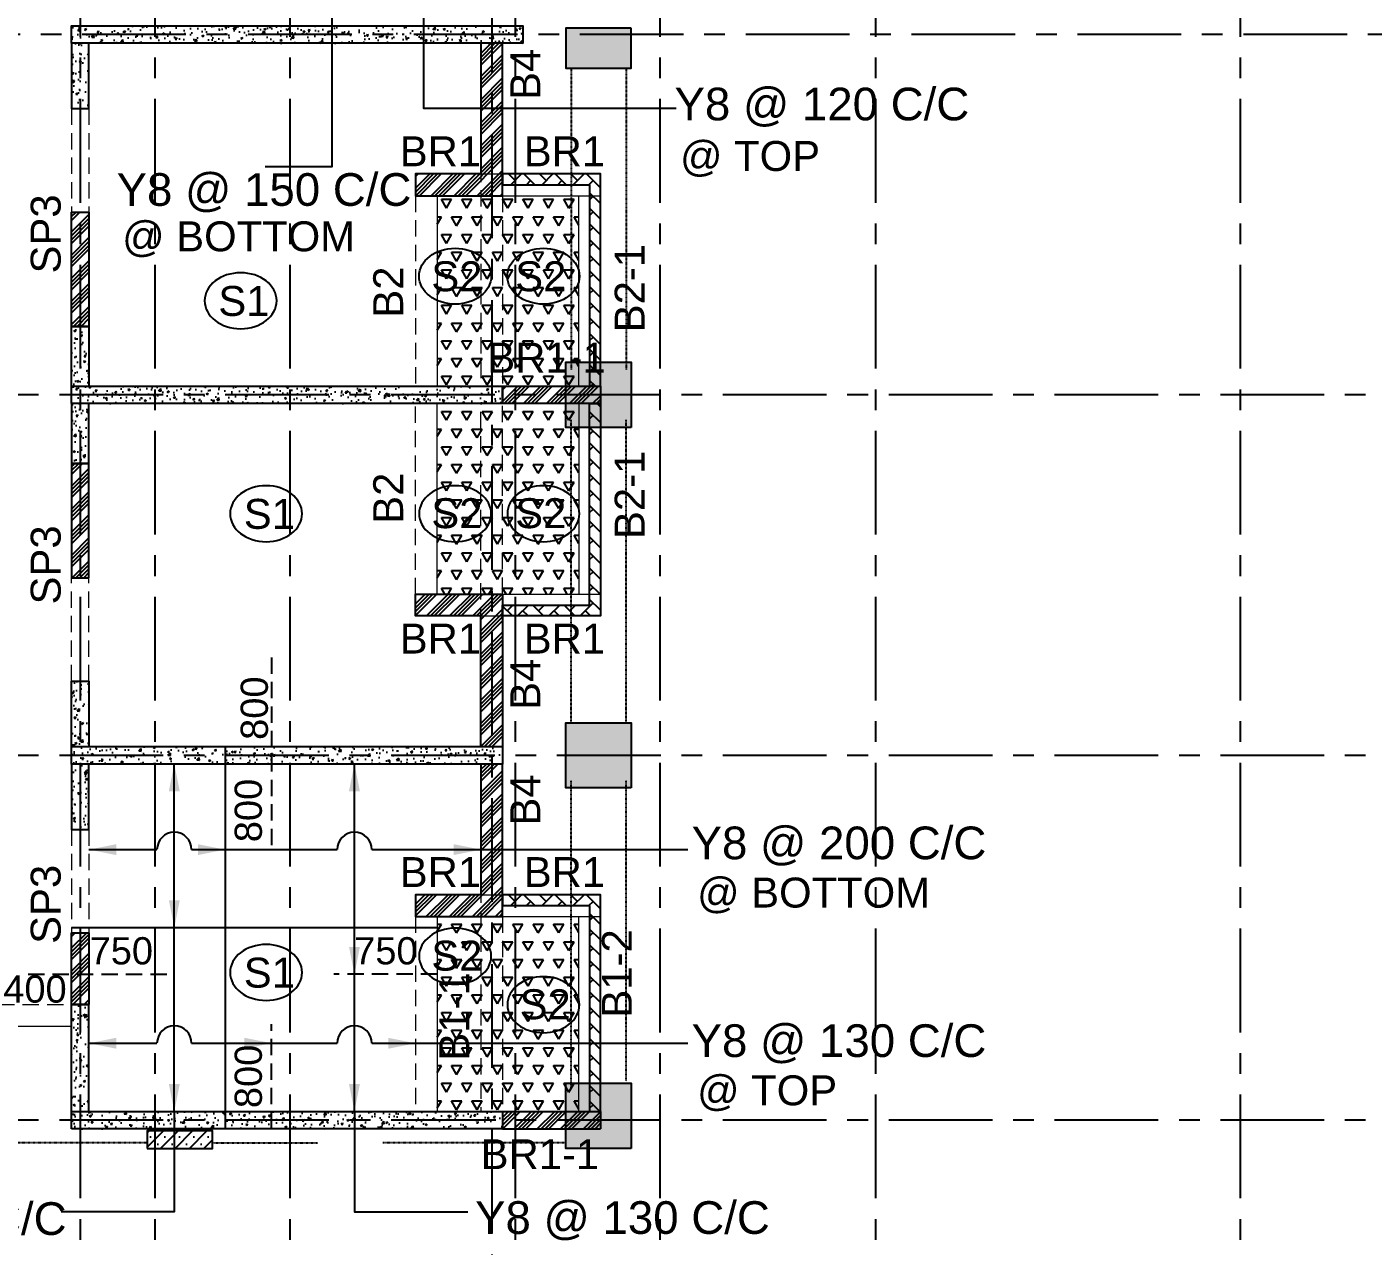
# Model space of a CAD drawing. Header units: inches. Extents: x -1898 to 127651, y -195120 to -109120.
# Drawn here: x 10957 to 23325, y -177011 to -165813 of the extents above; entities that cross this region are included whole.
import ezdxf

# ---------------------------------------------------------------- set-up
doc = ezdxf.new("R2010")
doc.units = ezdxf.units.IN
doc.header["$MEASUREMENT"] = 0
for name, pattern in [('CENTER', [50.8, 31.75, -6.35, 6.35, -6.35]), ('DASHED2', [9.525, 6.35, -3.175]), ('Hidden', [3, 2, -1])]:
    doc.linetypes.add(name, pattern=pattern)
for name, color, linetype in [('160 R.C. WALL HAT', 8, 'Continuous'), ('160 R.C.WALL', 6, 'Continuous'), ('2', 5, 'Continuous'), ('5', 2, 'Continuous'), ('AR-Column', 40, 'Continuous'), ('AR-Hidden', 251, 'DASHED2'), ('BAL. PARAPET WALL', 4, 'Continuous'), ('BEAM TEXT', 4, 'Continuous'), ('DIM', 251, 'Continuous'), ('GRID', 8, 'CENTER'), ('NON S.WALL HATCH', 8, 'Continuous'), ('NON STRUC R.C.WALL', 6, 'Continuous'), ('NON.STRUC.R.C.WALLS', 1, 'Continuous'), ('PARAPET WALL', 4, 'Continuous'), ('SLAB ARROW', 5, 'Continuous'), ('SLAB DIS', 32, 'Continuous'), ('SPANRAL BEAM', 3, 'Continuous'), ('SUNKEN', 8, 'Continuous')]:
    doc.layers.add(name, color=color, linetype=linetype)
for name, color, linetype, lineweight in [('BEAMS', 3, 'Continuous', 0), ('SLAB CIR', 1, 'Continuous', 25), ('SLAB REIN', 31, 'Continuous', 0), ('SLAB TXT', 3, 'Continuous', 0)]:
    doc.layers.add(name, color=color, linetype=linetype, lineweight=lineweight)
doc.styles.add('T200', font='sanss___.ttf', dxfattribs={"height": 275})
doc.styles.add('T300', font='sanss___.ttf', dxfattribs={"height": 350})
pattern_1 = [(45, (2346260.05, -275504.5), (-106.066017, 106.066017), []), (45, (2346295.4, -275504.5), (-106.066017, 106.066017), []), (45, (2346330.76, -275504.5), (-106.066017, 106.066017), []), (45, (2346366.12, -275504.5), (-106.066017, 106.066017), [])]
pattern_2 = [(45, (-2120350.89, 327407.85), (1e-14, 143.684098), [304.8, -101.6]), (135, (-2120279.05, 327479.7), (1e-14, 143.684098), [304.8, -101.6])]
pattern_3 = [(60, (2301842.9, -380682.11), (-93.75, 162.379763), [93.75, -93.75]), (120, (2301842.9, -380682.11), (-187.5, 1e-07), [93.75, -93.75]), (0, (2301796.02, -380600.92), (93.75, 162.379763), [93.75, -93.75])]
pattern_4 = [(50, (2184721.52, 77472.34), (179.315046, -15.688034), [18.75, -206.25]), (355, (2184721.52, 77472.34), (-34.687833, 188.048033), [15, -165]), (100.4514445, (2184736.47, 77471.03), (144.627212, 172.359998), [15.935048, -175.285528]), (46.1842, (2184721.52, 77522.34), (266.810333, -41.37982), [28.125, -309.375]), (96.635635, (2184743.76, 77518.9), (233.665486, 243.52965), [23.902586, -262.92844]), (351.184164, (2184721.52, 77522.34), (233.665486, 243.52965), [22.5, -247.5]), (21, (2184746.52, 77509.84), (149.226763, -100.654723), [18.75, -206.25]), (326, (2184746.52, 77509.84), (60.828833, 181.287511), [15, -165]), (71.451445, (2184758.96, 77501.45), (210.055594, 80.632788), [15.935047, -175.285528]), (37.5, (2184721.524, 77472.34), (3.0399638, 83.2234635), [0, -163, 0, -167.5, 0, -165.625]), (7.5, (2184721.52, 77472.34), (65.7673844, 98.602928), [0, -95.5, 0, -159.25, 0, -63.125]), (327.5, (2184665.774, 77472.34), (133.455609, -5.638718), [0, -62.5, 0, -195, 0, -258.75]), (317.5, (2184640.77, 77472.34), (145.7965423, 25.0262456), [0, -81.25, 0, -129.5, 0, -183.75])]

# ---------------------------------------------------------------- blocks, each defined once
blk = doc.blocks.new('A$C02A55DAE')
at = {"layer": 'NON S.WALL HATCH'}
h = blk.add_hatch(dxfattribs=at)
h.set_pattern_fill('SACNCR', color=256, scale=1000)
h.set_pattern_definition([(45, (-131825.64, 75915.45), (-66.29126, 66.29126), []), (45, (-131759.35, 75915.45), (-66.29126, 66.29126), [0, -93.75])])
h.paths.add_polyline_path([(11346, -21790), (10746, -21790), (10746, -21190), (11346, -21190)])
h.paths.add_polyline_path([(11346, -18480), (10746, -18480), (10746, -17880), (11346, -17880)])
h.paths.add_polyline_path([(11346, -15170), (10746, -15170), (10746, -14570), (11346, -14570)])
h.paths.add_polyline_path([(11346, -11500), (10746, -11500), (10746, -11870), (11346, -11870)])
h = blk.add_hatch(dxfattribs=at)
h.set_pattern_fill('SACNCR', color=256, scale=1000)
h.set_pattern_definition([(45, (-131825.64, 74440.45), (-66.29126, 66.29126), []), (45, (-131759.35, 74440.45), (-66.29126, 66.29126), [0, -93.75])])
h.paths.add_polyline_path([(3064, -21790), (3664, -21790), (3664, -21630), (3064, -21630)])
h.paths.add_polyline_path([(6901, -21790), (7501, -21790), (7501, -21630), (6901, -21630)])
at = {"layer": 'AR-Column', "color": 4, "elevation": -29}
for points in [[(11346, -11500), (10746, -11500), (10746, -11870), (11346, -11870)], [(11346, -15170), (10746, -15170), (10746, -14570), (11346, -14570)], [(11346, -18480), (10746, -18480), (10746, -17880), (11346, -17880)], [(11346, -21790), (10746, -21790), (10746, -21190), (11346, -21190)], [(6901, -21790), (7501, -21790), (7501, -21630), (6901, -21630)]]:
    blk.add_lwpolyline(points, close=True, dxfattribs=at)
at = {"layer": 'AR-Hidden', "ltscale": 0.009}
for p, q in [((10794, -11870, -29), (10794, -14640, -29)), ((11299, -11870, -29), (11299, -14640, -29)), ((10794, -17870, -29), (10794, -15100, -29)), ((11299, -17870, -29), (11299, -15100, -29)), ((10794, -21244, -29), (10794, -18410, -29)), ((11299, -21174, -29), (11299, -18410, -29)), ((6901, -21740, -29), (3664, -21740, -29)), ((7501, -21740, -29), (8466, -21740, -29)), ((10746, -21740, -29), (9066, -21740, -29))]:
    blk.add_line(p, q, dxfattribs=at)

msp = doc.modelspace()

# ---------------------------------------------------------------- hatches: boundary and pattern name
at = {"layer": '160 R.C. WALL HAT'}
h = msp.add_hatch(dxfattribs=at)
h.set_pattern_fill('AR-CONC', color=256, scale=25)
h.set_pattern_definition([(50, (2196685.71, 69792.34), (179.315046, -15.688034), [18.75, -206.25]), (355, (2196685.7, 69792.34), (-34.687833, 188.048033), [15, -165]), (100.4514445, (2196700.65, 69791.03), (144.627212, 172.359998), [15.935048, -175.285528]), (46.1842, (2196685.7, 69842.34), (266.810333, -41.37982), [28.125, -309.375]), (96.635635, (2196707.94, 69838.9), (233.665486, 243.52965), [23.902586, -262.92844]), (351.184164, (2196685.7, 69842.34), (233.665486, 243.52965), [22.5, -247.5]), (21, (2196710.71, 69829.84), (149.226763, -100.654723), [18.75, -206.25]), (326, (2196710.7, 69829.84), (60.828833, 181.287511), [15, -165]), (71.451445, (2196723.14, 69821.45), (210.055594, 80.632788), [15.935047, -175.285528]), (37.5, (2196685.71, 69792.34), (3.0399638, 83.2234635), [0, -163, 0, -167.5, 0, -165.625]), (7.5, (2196685.71, 69792.34), (65.7673844, 98.602928), [0, -95.5, 0, -159.25, 0, -63.125]), (327.5, (2196629.96, 69792.34), (133.455609, -5.638718), [0, -62.5, 0, -195, 0, -258.75]), (317.5, (2196604.96, 69792.34), (145.7965423, 25.0262456), [0, -81.25, 0, -129.5, 0, -183.75])])
h.paths.add_polyline_path([(11367.4, -165963.5), (11367.4, -165803.5), (15512.4, -165803.5), (15512.4, -165963.5)])
h = msp.add_hatch(dxfattribs=at)
h.set_pattern_fill('AR-CONC', color=256, scale=25)
h.set_pattern_definition([(50, (2190496.52, 69192.34), (179.315046, -15.688034), [18.75, -206.25]), (355, (2190496.52, 69192.34), (-34.687833, 188.048033), [15, -165]), (100.4514445, (2190511.47, 69191.03), (144.627212, 172.359998), [15.935048, -175.285528]), (46.1842, (2190496.52, 69242.34), (266.810333, -41.37982), [28.125, -309.375]), (96.635635, (2190518.76, 69238.9), (233.665486, 243.52965), [23.902586, -262.92844]), (351.184164, (2190496.52, 69242.34), (233.665486, 243.52965), [22.5, -247.5]), (21, (2190521.52, 69229.84), (149.226763, -100.654723), [18.75, -206.25]), (326, (2190521.52, 69229.84), (60.828833, 181.287511), [15, -165]), (71.451445, (2190533.96, 69221.45), (210.055594, 80.632788), [15.935047, -175.285528]), (37.5, (2190496.52, 69192.34), (3.0399638, 83.2234635), [0, -163, 0, -167.5, 0, -165.625]), (7.5, (2190496.52, 69192.34), (65.7673844, 98.602928), [0, -95.5, 0, -159.25, 0, -63.125]), (327.5, (2190440.77, 69192.34), (133.455609, -5.638718), [0, -62.5, 0, -195, 0, -258.75]), (317.5, (2190415.77, 69192.34), (145.7965423, 25.0262456), [0, -81.25, 0, -129.5, 0, -183.75])])
h.paths.add_polyline_path([(11527.4, -165963.5), (11367.4, -165963.5), (11367.4, -166563.5), (11527.4, -166563.5)])
h = msp.add_hatch(dxfattribs=at)
h.set_pattern_fill('AR-CONC', color=256, scale=25)
h.set_pattern_definition(pattern_4)
h.paths.add_polyline_path([(11527.4, -168563.5), (11367.4, -168563.5), (11367.4, -169113.5), (11527.4, -169113.5)])
h = msp.add_hatch(dxfattribs=at)
h.set_pattern_fill('AR-CONC', color=256, scale=25)
h.set_pattern_definition([(50, (2190496.52, 66482.34), (179.315046, -15.688034), [18.75, -206.25]), (355, (2190496.52, 66482.34), (-34.687833, 188.048033), [15, -165]), (100.4514445, (2190511.47, 66481.03), (144.627212, 172.359998), [15.935048, -175.285528]), (46.1842, (2190496.52, 66532.34), (266.810333, -41.37982), [28.125, -309.375]), (96.635635, (2190518.76, 66528.9), (233.665486, 243.52965), [23.902586, -262.92844]), (351.184164, (2190496.52, 66532.34), (233.665486, 243.52965), [22.5, -247.5]), (21, (2190521.52, 66519.84), (149.226763, -100.654723), [18.75, -206.25]), (326, (2190521.52, 66519.84), (60.828833, 181.287511), [15, -165]), (71.451445, (2190533.96, 66511.45), (210.055594, 80.632788), [15.935047, -175.285528]), (37.5, (2190496.52, 66482.34), (3.0399638, 83.2234635), [0, -163, 0, -167.5, 0, -165.625]), (7.5, (2190496.52, 66482.34), (65.7673844, 98.602928), [0, -95.5, 0, -159.25, 0, -63.125]), (327.5, (2190440.77, 66482.34), (133.455609, -5.638718), [0, -62.5, 0, -195, 0, -258.75]), (317.5, (2190415.77, 66482.34), (145.7965423, 25.0262456), [0, -81.25, 0, -129.5, 0, -183.75])])
h.paths.add_polyline_path([(11367.4, -169273.5), (11367.4, -169113.5), (15327.4, -169113.5), (15327.4, -169273.5)])
h = msp.add_hatch(dxfattribs=at)
h.set_pattern_fill('AR-CONC', color=256, scale=25)
h.set_pattern_definition(pattern_4)
h.paths.add_polyline_path([(11527.4, -169823.5), (11367.4, -169823.5), (11367.4, -169273.5), (11527.4, -169273.5)])
h = msp.add_hatch(dxfattribs=at)
h.set_pattern_fill('AR-CONC', color=256, scale=25)
h.set_pattern_definition(pattern_4)
h.paths.add_polyline_path([(11367.4, -171823.5), (11527.4, -171823.5), (11527.4, -172423.5), (11367.4, -172423.5)])
h = msp.add_hatch(dxfattribs=at)
h.set_pattern_fill('AR-CONC', color=256, scale=25)
h.set_pattern_definition(pattern_4)
h.paths.add_polyline_path([(11367.4, -172423.5), (11367.4, -172583.5), (15327.4, -172583.5), (15327.4, -172423.5)])
h = msp.add_hatch(dxfattribs=at)
h.set_pattern_fill('AR-CONC', color=256, scale=25)
h.set_pattern_definition(pattern_4)
h.paths.add_polyline_path([(11527.4, -172583.5), (11367.4, -172583.5), (11367.4, -173183.5), (11527.4, -173183.5)])
h = msp.add_hatch(dxfattribs=at)
h.set_pattern_fill('AR-CONC', color=256, scale=25)
h.set_pattern_definition(pattern_4)
h.paths.add_polyline_path([(11367.4, -174792.1), (11527.4, -174792.1), (11527.4, -175773.5), (11367.4, -175773.5)])
h = msp.add_hatch(dxfattribs=at)
h.set_pattern_fill('AR-CONC', color=256, scale=25)
h.set_pattern_definition(pattern_4)
h.paths.add_polyline_path([(11367.4, -175933.5), (11367.4, -175773.5), (15327.4, -175773.5), (15327.4, -175933.5)])
at = {"layer": 'BAL. PARAPET WALL'}
h = msp.add_hatch(dxfattribs=at)
h.set_pattern_fill('AR-HBONE', color=256, style=0)
h.set_pattern_definition(pattern_2)
h.paths.add_polyline_path([(16127.4, -169113.5), (16227.4, -169113.5), (16227.4, -167163.5), (15327.4, -167163.5), (15327.4, -167263.5), (16127.4, -167263.5)])
h = msp.add_hatch(dxfattribs=at)
h.set_pattern_fill('AR-HBONE', color=256, style=0)
h.set_pattern_definition(pattern_2)
h.paths.add_polyline_path([(16127.4, -169273.5), (16227.4, -169273.5), (16227.4, -171223.5), (15327.4, -171223.5), (15327.4, -171123.5), (16127.4, -171123.5)])
h = msp.add_hatch(dxfattribs=at)
h.set_pattern_fill('AR-HBONE', color=256, style=0)
h.set_pattern_definition([(45, (-2120350.89, 320787.85), (1e-14, 143.684098), [304.8, -101.6]), (135, (-2120279.05, 320859.7), (1e-14, 143.684098), [304.8, -101.6])])
h.paths.add_polyline_path([(16127.4, -175773.5), (16227.4, -175773.5), (16227.4, -173783.5), (15327.4, -173783.5), (15327.4, -173883.5), (16127.4, -173883.5)])
at = {"layer": 'NON STRUC R.C.WALL'}
h = msp.add_hatch(dxfattribs=at)
h.set_pattern_fill('ANSI34', color=1, scale=200)
h.set_pattern_definition(pattern_1)
h.paths.add_polyline_path([(15127.4, -165963.5), (15327.4, -165963.5), (15327.4, -167363.5), (14527.4, -167363.5), (14527.4, -167163.5), (15127.4, -167163.5)])
h = msp.add_hatch(dxfattribs=at)
h.set_pattern_fill('ANSI34', color=1, scale=200)
h.set_pattern_definition(pattern_1)
h.paths.add_polyline_path([(11527.4, -167513.5), (11527.4, -168563.5), (11367.4, -168563.5), (11367.4, -167513.5)])
h = msp.add_hatch(dxfattribs=at)
h.set_pattern_fill('ANSI34', color=1, scale=200)
h.set_pattern_definition(pattern_1)
h.paths.add_polyline_path([(15327.4, -169273.5), (15327.4, -169113.5), (16227.4, -169113.5), (16227.4, -169273.5)])
h = msp.add_hatch(dxfattribs=at)
h.set_pattern_fill('ANSI34', color=1, scale=200)
h.set_pattern_definition(pattern_1)
h.paths.add_polyline_path([(11527.4, -170873.5), (11527.4, -169823.5), (11367.4, -169823.5), (11367.4, -170873.5)])
h = msp.add_hatch(dxfattribs=at)
h.set_pattern_fill('ANSI34', color=1, scale=200)
h.set_pattern_definition(pattern_1)
h.paths.add_polyline_path([(15127.4, -172423.5), (15127.4, -171223.5), (14527.4, -171223.5), (14527.4, -171023.5), (15327.4, -171023.5), (15327.4, -172423.5)])
h = msp.add_hatch(dxfattribs=at)
h.set_pattern_fill('ANSI34', color=1, scale=200)
h.set_pattern_definition(pattern_1)
h.paths.add_polyline_path([(15127.4, -172583.5), (15127.4, -173783.5), (14527.4, -173783.5), (14527.4, -173983.5), (15327.4, -173983.5), (15327.4, -172583.5)])
h = msp.add_hatch(dxfattribs=at)
h.set_pattern_fill('ANSI34', color=1, scale=200)
h.set_pattern_definition(pattern_1)
h.paths.add_polyline_path([(11527.4, -174133.5), (11527.4, -174792.1), (11367.4, -174792.1), (11367.4, -174133.5)])
h = msp.add_hatch(dxfattribs=at)
h.set_pattern_fill('ANSI34', color=1, scale=200)
h.set_pattern_definition(pattern_1)
h.paths.add_polyline_path([(15327.4, -175773.5), (16227.4, -175773.5), (16227.4, -175933.5), (15327.4, -175933.5)])
at = {"layer": 'SUNKEN'}
h = msp.add_hatch(dxfattribs=at)
h.set_pattern_fill('TRIANG', color=256, scale=500)
h.set_pattern_definition(pattern_3)
h.paths.add_polyline_path([(16027.4, -167343.5), (14727.4, -167343.5), (14727.4, -169113.5), (16027.4, -169113.5)])
h = msp.add_hatch(dxfattribs=at)
h.set_pattern_fill('TRIANG', color=256, scale=500)
h.set_pattern_definition(pattern_3)
h.paths.add_polyline_path([(16027.4, -171023.5), (14727.4, -171023.5), (14727.4, -169273.5), (16027.4, -169273.5)])
h = msp.add_hatch(dxfattribs=at)
h.set_pattern_fill('TRIANG', color=256, scale=500)
h.set_pattern_definition(pattern_3)
h.paths.add_polyline_path([(16027.4, -173983.5), (14727.4, -173983.5), (14727.4, -175773.5), (16027.4, -175773.5)])

# ---------------------------------------------------------------- linework, layer by layer
at = {"layer": '160 R.C.WALL'}
for p, q in [((11367.4, -174792.1, 14.7), (11527.4, -174792.1, 14.7)), ((11367.4, -175773.5, 14.7), (11367.4, -174792.1, 14.7)), ((11527.4, -174792.1, 14.7), (11367.4, -174792.1, 14.7)), ((11527.4, -175773.5, 14.7), (11527.4, -174792.1, 14.7))]:
    msp.add_line(p, q, dxfattribs=at)
at = {"layer": '160 R.C.WALL', "elevation": 14.7}
for points in [[(11367.4, -165963.5), (11367.4, -165803.5), (15512.4, -165803.5), (15512.4, -165963.5)], [(11367.4, -169273.5), (11367.4, -169113.5), (15327.4, -169113.5), (15327.4, -169273.5)], [(11367.4, -172583.5), (11367.4, -172423.5), (15327.4, -172423.5), (15327.4, -172583.5)], [(11367.4, -175933.5), (11367.4, -175773.5), (15327.4, -175773.5), (15327.4, -175933.5)]]:
    msp.add_lwpolyline(points, close=True, dxfattribs=at)
for points in [[(11367.4, -165963.5), (11367.4, -166563.5), (11527.4, -166563.5), (11527.4, -165963.5)], [(11367.4, -169113.5), (11367.4, -168563.5), (11527.4, -168563.5), (11527.4, -169113.5)], [(11367.4, -169273.5), (11367.4, -169823.5), (11527.4, -169823.5), (11527.4, -169273.5)], [(11367.4, -172423.5), (11367.4, -171823.5), (11527.4, -171823.5), (11527.4, -172423.5)], [(11367.4, -172583.5), (11367.4, -173183.5), (11527.4, -173183.5), (11527.4, -172583.5)]]:
    msp.add_lwpolyline(points, dxfattribs=at)
at = {"layer": '2', "color": 7}
for points in [[(12261.5, -172833.5, 14.7), (12311.5, -172583.5, 14.7), (12361.5, -172833.5, 14.7)], [(13916.4, -172833.5, 14.7), (13966.4, -172583.5, 14.7), (14016.4, -172833.5, 14.7)], [(11777.4, -173319.5, 14.7), (11527.4, -173369.5, 14.7), (11777.4, -173419.5, 14.7)], [(12527.8, -173319.5, 14.7), (12777.8, -173369.5, 14.7), (12527.8, -173419.5, 14.7)], [(14877.4, -173319.5, 14.7), (15127.4, -173369.5, 14.7), (14877.4, -173419.5, 14.7)], [(12261.5, -173835.4, 14.7), (12311.5, -174085.4, 14.7), (12361.5, -173835.4, 14.7)], [(13916.4, -174263.1, 14.7), (13966.4, -174513.1, 14.7), (14016.4, -174263.1, 14.7)], [(11777.4, -175097.9, 14.7), (11527.4, -175147.9, 14.7), (11777.4, -175197.9, 14.7)], [(12955.5, -175097.9, 14.7), (13205.5, -175147.9, 14.7), (12955.5, -175197.9, 14.7)], [(14277.4, -175097.9, 14.7), (14527.4, -175147.9, 14.7), (14277.4, -175197.9, 14.7)], [(12261.5, -175523.5, 14.7), (12311.5, -175773.5, 14.7), (12361.5, -175523.5, 14.7)], [(13916.4, -175523.5, 14.7), (13966.4, -175773.5, 14.7), (14016.4, -175523.5, 14.7)]]:
    msp.add_solid(points, dxfattribs=at)
at = {"layer": '5', "linetype": 'Hidden', "ltscale": 75}
for p, q in [((13205.5, -171603.5, 14.7), (13205.5, -173383.5, 14.7)), ((10967.4, -174513.1, 14.7), (12277.4, -174513.1, 14.7)), ((14727.4, -174513.1, 14.7), (13777.4, -174513.1, 14.7)), ((13205.5, -175933.5, 14.7), (13205.5, -174973.5, 14.7))]:
    msp.add_line(p, q, dxfattribs=at)
at = {"layer": '5'}
for p, q in [((12777.8, -172423.5, 14.7), (12777.8, -175933.5, 14.7)), ((11367.4, -174085.4, 14.7), (14727.4, -174085.4, 14.7))]:
    msp.add_line(p, q, dxfattribs=at)
at = {"layer": 'BAL. PARAPET WALL', "elevation": 14.7}
for points in [[(16127.4, -169113.5), (16227.4, -169113.5), (16227.4, -167163.5), (15327.4, -167163.5), (15327.4, -167263.5), (16127.4, -167263.5), (16127.4, -169113.5)], [(16127.4, -169273.5), (16227.4, -169273.5), (16227.4, -171223.5), (15327.4, -171223.5), (15327.4, -171123.5), (16127.4, -171123.5), (16127.4, -169273.5)], [(16127.4, -175773.5), (16227.4, -175773.5), (16227.4, -173783.5), (15327.4, -173783.5), (15327.4, -173883.5), (16127.4, -173883.5), (16127.4, -175773.5)]]:
    msp.add_lwpolyline(points, dxfattribs=at)
at = {"layer": 'BEAMS', "linetype": 'Hidden', "ltscale": 75}
for p, q in [((15127.4, -165963.5, 14.7), (15127.4, -169113.5, 14.7)), ((11367.4, -166563.5, 14.7), (11367.4, -168563.5, 14.7)), ((11527.4, -166563.5, 14.7), (11527.4, -168563.5, 14.7)), ((14527.4, -167363.5, 14.7), (14527.4, -169113.5, 14.7)), ((15327.4, -167363.5, 14.7), (15327.4, -169113.5, 14.7)), ((14527.4, -171023.5, 14.7), (14527.4, -169273.5, 14.7)), ((15127.4, -172423.5, 14.7), (15127.4, -169273.5, 14.7)), ((15327.4, -171019.3, 14.7), (15327.4, -169273.5, 14.7)), ((11367.4, -171823.5, 14.7), (11367.4, -169823.5, 14.7)), ((11527.4, -171823.5, 14.7), (11527.4, -169823.5, 14.7)), ((15127.4, -172583.5, 14.7), (15127.4, -175773.5, 14.7)), ((11367.4, -173183.5, 14.7), (11367.4, -174792.1, 14.7)), ((11527.4, -173183.5, 14.7), (11527.4, -174792.1, 14.7)), ((14527.4, -173983.5, 14.7), (14527.4, -175773.5, 14.7)), ((15327.4, -173983.5, 14.7), (15327.4, -175773.5, 14.7)), ((9567.4, -174792.1, 14.7), (11367.4, -174792.1, 14.7))]:
    msp.add_line(p, q, dxfattribs=at)
at = {"layer": 'BEAMS', "color": 4, "linetype": 'Continuous', "ltscale": 0.01}
for p, q in [((15327.4, -165963.5, 14.7), (15327.4, -167363.5, 14.7)), ((14527.4, -167163.5, 14.7), (16227.4, -167163.5, 14.7)), ((16227.4, -169113.5, 14.7), (16227.4, -167163.5, 14.7)), ((14527.4, -167363.5, 14.7), (16227.4, -167363.5, 14.7)), ((14727.4, -167363.5, 14.7), (14727.4, -169113.5, 14.7)), ((16027.4, -169113.5, 14.7), (16027.4, -167363.5, 14.7)), ((14727.4, -171023.5, 14.7), (14727.4, -169273.5, 14.7)), ((16027.4, -169273.5, 14.7), (16027.4, -171023.5, 14.7)), ((16227.4, -169273.5, 14.7), (16227.4, -171223.5, 14.7)), ((14527.4, -171023.5, 14.7), (16227.4, -171023.5, 14.7)), ((15327.4, -172423.5, 14.7), (15327.4, -171023.5, 14.7)), ((14527.4, -171223.5, 14.7), (16227.4, -171223.5, 14.7)), ((15327.4, -172583.5, 14.7), (15327.4, -173983.5, 14.7)), ((14527.4, -173783.5, 14.7), (16227.4, -173783.5, 14.7)), ((16227.4, -175773.5, 14.7), (16227.4, -173783.5, 14.7)), ((14527.4, -173983.5, 14.7), (16227.4, -173983.5, 14.7)), ((14727.4, -173983.5, 14.7), (14727.4, -175773.5, 14.7)), ((16027.4, -175773.5, 14.7), (16027.4, -173983.5, 14.7)), ((9567.4, -174992.1, 14.7), (11367.4, -174992.1, 14.7))]:
    msp.add_line(p, q, dxfattribs=at)
at = {"layer": 'GRID', "ltscale": 30}
for p, q in [((11447.4, -146663.3, 14.7), (11447.4, -178683.9, 14.7)), ((12132.4, -146663.3, 14.7), (12132.4, -178683.9, 14.7)), ((13372.6, -146663.3, 14.7), (13372.6, -178683.9, 14.7)), ((15442.4, -146663.3, 14.7), (15442.4, -178683.9, 14.7)), ((16772.4, -146663.3, 14.7), (16772.4, -178683.9, 14.7)), ((18752.4, -146663.3, 14.7), (18752.4, -178683.9, 14.7)), ((22102.4, -146663.3, 14.7), (22102.4, -178683.9, 14.7)), ((15227.4, -146988.2, 14.7), (15227.4, -178683.9, 14.7)), ((87093.8, -165883.5, 14.7), (739.5, -165883.5, 14.7)), ((86883.8, -169193.5, 14.7), (739.5, -169193.5, 14.7)), ((86883.8, -172503.5, 14.7), (739.5, -172503.5, 14.7)), ((86883.8, -175853.5, 14.7), (739.5, -175853.5, 14.7))]:
    msp.add_line(p, q, dxfattribs=at)
at = {"layer": 'NON.STRUC.R.C.WALLS'}
for p, q in [((15327.4, -175773.5, 14.7), (16227.4, -175773.5, 14.7)), ((16227.4, -175773.5, 14.7), (16227.4, -175933.5, 14.7)), ((15327.4, -175933.5, 14.7), (16227.4, -175933.5, 14.7))]:
    msp.add_line(p, q, dxfattribs=at)
at = {"layer": 'NON.STRUC.R.C.WALLS', "elevation": 14.7}
for points in [[(15127.4, -165963.5), (15127.4, -167163.5), (14527.4, -167163.5), (14527.4, -167363.5), (15327.4, -167363.5), (15327.4, -165963.5)], [(15127.4, -172423.5), (15127.4, -171223.5), (14527.4, -171223.5), (14527.4, -171023.5), (15327.4, -171023.5), (15327.4, -172423.5)], [(15127.4, -172583.5), (15127.4, -173783.5), (14527.4, -173783.5), (14527.4, -173983.5), (15327.4, -173983.5), (15327.4, -172583.5)]]:
    msp.add_lwpolyline(points, dxfattribs=at)
for points in [[(11527.4, -167513.5), (11527.4, -168563.5), (11367.4, -168563.5), (11367.4, -167513.5)], [(15327.4, -169273.5), (15327.4, -169113.5), (16227.4, -169113.5), (16227.4, -169273.5)], [(11527.4, -170873.5), (11527.4, -169823.5), (11367.4, -169823.5), (11367.4, -170873.5)], [(11527.4, -174133.5), (11527.4, -174792.1), (11367.4, -174792.1), (11367.4, -174133.5)]]:
    msp.add_lwpolyline(points, close=True, dxfattribs=at)
at = {"layer": 'PARAPET WALL'}
for p, q in [((14527.4, -167163.5, 14.7), (14527.4, -167363.5, 14.7)), ((14527.4, -171223.5, 14.7), (14527.4, -171023.5, 14.7)), ((14527.4, -173783.5, 14.7), (14527.4, -173983.5, 14.7))]:
    msp.add_line(p, q, dxfattribs=at)
at = {"layer": 'SLAB ARROW'}
for p, q in [((12311.5, -175773.5, 14.7), (12311.5, -172583.5, 14.7)), ((13966.4, -175773.5, 14.7), (13966.4, -172583.5, 14.7)), ((11527.4, -173369.5, 14.7), (12152.3, -173369.5, 14.7)), ((12470.7, -173369.5, 14.7), (13807.2, -173369.5, 14.7)), ((14125.6, -173369.5, 14.7), (15127.4, -173369.5, 14.7)), ((15127.4, -173369.5, 14.7), (17028.9, -173369.5, 14.7)), ((11527.4, -175147.9, 14.7), (12152.3, -175147.9, 14.7)), ((12470.7, -175147.9, 14.7), (13807.2, -175147.9, 14.7)), ((14125.6, -175147.9, 14.7), (14527.4, -175147.9, 14.7)), ((14527.4, -175147.9, 14.7), (17028.9, -175147.9, 14.7))]:
    msp.add_line(p, q, dxfattribs=at)
for points, elevation in [([(13757.7, -164803.5), (13757.7, -167097.3), (13145.7, -167097.3)], 0), ([(14601.3, -164803.5), (14601.3, -166559.4), (16922.1, -166559.4)], 0), ([(12311.5, -175773.5), (12311.5, -176696), (11270.8, -176696)], 14.7), ([(13966.4, -175773.5), (13966.4, -176696), (15007.1, -176696)], 14.7)]:
    msp.add_lwpolyline(points, dxfattribs=dict(at, elevation=elevation))
for centre in [(12311.5, -173369.5, 14.7), (13966.4, -173369.5, 14.7), (12311.5, -175147.9, 14.7), (13966.4, -175147.9, 14.7)]:
    msp.add_arc(centre, 159.2, 0, 180, dxfattribs=at)
at = {"layer": 'SLAB CIR'}
for centre in [(14891.7, -168102.9, -0.7), (15702.3, -168102.9, -0.7)]:
    msp.add_ellipse(centre, major_axis=(-331, 0), ratio=0.77685, dxfattribs=at)
at = {"layer": 'SLAB CIR', "extrusion": (0, 0, -1)}
for centre in [(12920.9, -168328.5, -0.7), (13154.6, -170284.1, -0.7), (14891.7, -170284.1, -0.7), (15702.3, -170284.1, -0.7), (14891.7, -174347.9, -0.7), (13154.6, -174497.8, -0.7), (15702.3, -174794.1, -0.7)]:
    msp.add_ellipse(centre, major_axis=(-331, 0), ratio=0.77685, dxfattribs=at)

# ---------------------------------------------------------------- block references
at = {"layer": 'DIM', "color": 1}
msp.add_blockref('A$C02A55DAE', (5162.4, -154323.5, 29.5), dxfattribs=at)

# ---------------------------------------------------------------- texts
at = {"layer": 'BEAM TEXT', "style": 'T300'}
for s, p in [('B4', (15673.6, -166483.8)), ('B2-1', (16632.4, -168618.1)), ('B2', (14414.1, -168483.9)), ('B2-1', (16632.4, -170516.9)), ('B2', (14414.1, -170377.2)), ('B4', (15673.6, -172085.7)), ('B4', (15673.6, -173148.4)), ('B1-2', (16514.7, -174912.4)), ('B1-1', (15021, -175308))]:
    msp.add_text(s, height=275, rotation=90, dxfattribs=at).set_placement(p)
for s, p in [('BR1', (14382.9, -167093.3)), ('BR1', (15522.4, -167093.3)), ('BR1-1', (15187, -168988)), ('BR1', (14382.9, -171568.7)), ('BR1', (15522.4, -171568.7)), ('BR1', (14382.9, -173713.3)), ('BR1', (15522.4, -173713.3)), ('BR1-1', (15125.8, -176304.2))]:
    msp.add_text(s, height=275, dxfattribs=at).set_placement(p)
at = {"layer": 'SLAB DIS', "style": 'T200'}
for p in [(13171.3, -172361.6), (13116, -173301.4), (13116, -175743.9)]:
    msp.add_text('800', height=250, rotation=90, dxfattribs=at).set_placement(p)
for s, p in [('750', (11533.3, -174423.6)), ('750', (13963.9, -174423.6)), ('400', (10740, -174774.9))]:
    msp.add_text(s, height=250, dxfattribs=at).set_placement(p)
at = {"layer": 'SLAB REIN', "color": 3, "style": 'T200'}
for s, p in [('Y8 @ 120 C/C', (16906.9, -166671.5)), ('Y8 @ 150 C/C', (11781.3, -167456.7)), ('Y8 @ 200 C/C', (17063.8, -173457.7)), ('Y8 @ 130 C/C', (17063.8, -175273.9)), ('Y8 @ 200 C/C', (8613.4, -176908.2)), ('Y8 @ 130 C/C', (15074.6, -176898.8))]:
    msp.add_text(s, height=300, dxfattribs=at).set_placement(p)
at = {"layer": 'SLAB REIN', "color": 30, "style": 'T200'}
for s, p in [('@ TOP', (16957.9, -167136.3)), ('@ BOTTOM', (11832.3, -167874.2)), ('@ BOTTOM', (17114.8, -173901.4)), ('@ TOP', (17114.8, -175717.6))]:
    msp.add_text(s, height=275, dxfattribs=at).set_placement(p)
at = {"layer": 'SLAB TXT', "style": 'T300'}
for s, p in [('S2', (14672.8, -168240.9)), ('S2', (15443.4, -168240.9)), ('S1', (12716.1, -168467.7)), ('S1', (12949.7, -170423.3)), ('S2', (14672.8, -170417)), ('S2', (15443.4, -170417)), ('S2', (14672.8, -174480.8)), ('S1', (12949.7, -174637)), ('S2', (15483.4, -174927))]:
    msp.add_text(s, height=275, dxfattribs=at).set_placement(p)
at = {"layer": 'SPANRAL BEAM', "style": 'T300'}
for p in [(11267.3, -168077.7), (11267.3, -171117.7), (11267.3, -174235.1)]:
    msp.add_text('SP3', height=275, rotation=90, dxfattribs=at).set_placement(p)

doc.saveas('drawing.dxf')
